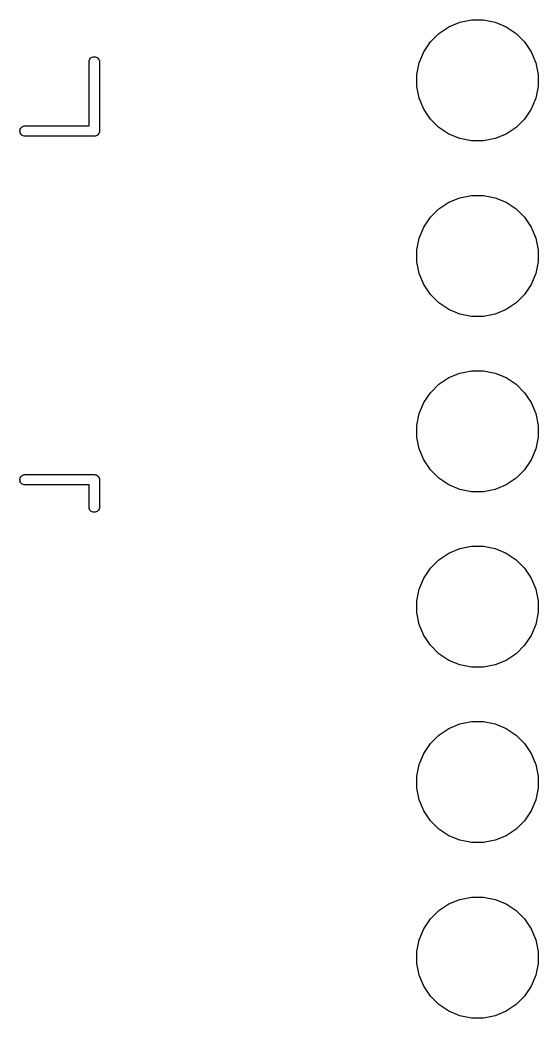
# Model space of a CAD drawing. Extents: x -13 to 127, y -89 to 15.
# Drawn here: x 101.17 to 108.67, y -41.89 to -27.44 of the extents above; entities that cross this region are included whole.
import ezdxf

# ---------------------------------------------------------------- set-up
doc = ezdxf.new("R2010")
doc.units = 0
doc.layers.add('BLACK', color=7, linetype='CONTINUOUS')

msp = doc.modelspace()

# ---------------------------------------------------------------- linework, layer by layer
at = {"layer": 'BLACK', "linetype": 'CONTINUOUS'}
for p, q in [((107.542, -27.4754), (107.712, -27.4417)), ((107.712, -27.4417), (107.884, -27.4417)), ((107.884, -27.4417), (108.054, -27.4754)), ((107.239, -27.6373), (107.383, -27.5414)), ((107.383, -27.5414), (107.542, -27.4754)), ((108.054, -27.4754), (108.213, -27.5414)), ((108.213, -27.5414), (108.357, -27.6373)), ((107.117, -27.7594), (107.239, -27.6373)), ((108.357, -27.6373), (108.479, -27.7594)), ((107.021, -27.9029), (107.117, -27.7594)), ((108.479, -27.7594), (108.575, -27.9029)), ((102.175, -28.0463), (102.176, -28.0353)), ((102.176, -28.0353), (102.18, -28.0212)), ((102.18, -28.0212), (102.187, -28.0081)), ((102.187, -28.0081), (102.197, -27.9967)), ((102.197, -27.9967), (102.208, -27.9873)), ((102.208, -27.9873), (102.221, -27.9804)), ((102.221, -27.9804), (102.235, -27.9761)), ((102.235, -27.9761), (102.25, -27.9746)), ((102.25, -27.9746), (102.265, -27.9761)), ((102.265, -27.9761), (102.279, -27.9804)), ((102.279, -27.9804), (102.292, -27.9873)), ((102.292, -27.9873), (102.303, -27.9967)), ((102.303, -27.9967), (102.313, -28.0081)), ((102.313, -28.0081), (102.32, -28.0212)), ((102.32, -28.0212), (102.324, -28.0353)), ((102.324, -28.0353), (102.325, -28.0463)), ((106.955, -28.0624), (107.021, -27.9029)), ((108.575, -27.9029), (108.641, -28.0624)), ((102.175, -28.975), (102.175, -28.0463)), ((102.325, -28.0463), (102.325, -29.0463)), ((106.922, -28.2317), (106.955, -28.0624)), ((108.641, -28.0624), (108.674, -28.2317)), ((106.922, -28.4043), (106.922, -28.2317)), ((108.674, -28.2317), (108.674, -28.4043)), ((106.955, -28.5736), (106.922, -28.4043)), ((108.674, -28.4043), (108.641, -28.5736)), ((107.021, -28.7331), (106.955, -28.5736)), ((108.641, -28.5736), (108.575, -28.7331)), ((107.117, -28.8766), (107.021, -28.7331)), ((108.575, -28.7331), (108.479, -28.8766)), ((107.239, -28.9987), (107.117, -28.8766)), ((108.479, -28.8766), (108.357, -28.9987)), ((101.175, -29.05), (101.176, -29.0353)), ((101.176, -29.0353), (101.18, -29.0212)), ((101.18, -29.0212), (101.187, -29.0081)), ((101.187, -29.0081), (101.197, -28.9967)), ((101.197, -28.9967), (101.208, -28.9873)), ((101.208, -28.9873), (101.221, -28.9804)), ((101.221, -28.9804), (101.235, -28.9761)), ((101.235, -28.9761), (101.246, -28.975)), ((101.246, -28.975), (102.175, -28.975)), ((102.325, -29.0463), (102.325, -29.05)), ((107.383, -29.0946), (107.239, -28.9987)), ((108.357, -28.9987), (108.213, -29.0946)), ((101.176, -29.0647), (101.175, -29.05)), ((101.18, -29.0788), (101.176, -29.0647)), ((101.187, -29.0919), (101.18, -29.0788)), ((101.197, -29.1033), (101.187, -29.0919)), ((101.208, -29.1127), (101.197, -29.1033)), ((101.221, -29.1196), (101.208, -29.1127)), ((101.235, -29.1239), (101.221, -29.1196)), ((101.246, -29.125), (101.235, -29.1239)), ((102.246, -29.125), (101.246, -29.125)), ((102.25, -29.1254), (102.246, -29.125)), ((102.254, -29.125), (102.25, -29.1254)), ((102.265, -29.1239), (102.254, -29.125)), ((102.279, -29.1196), (102.265, -29.1239)), ((102.292, -29.1127), (102.279, -29.1196)), ((102.303, -29.1033), (102.292, -29.1127)), ((102.313, -29.0919), (102.303, -29.1033)), ((102.32, -29.0788), (102.313, -29.0919)), ((102.324, -29.0647), (102.32, -29.0788)), ((102.325, -29.05), (102.324, -29.0647)), ((107.542, -29.1606), (107.383, -29.0946)), ((107.712, -29.1943), (107.542, -29.1606)), ((108.054, -29.1606), (107.884, -29.1943)), ((108.213, -29.0946), (108.054, -29.1606)), ((107.884, -29.1943), (107.712, -29.1943)), ((107.383, -30.0814), (107.542, -30.0154)), ((107.542, -30.0154), (107.712, -29.9817)), ((107.712, -29.9817), (107.884, -29.9817)), ((107.884, -29.9817), (108.054, -30.0154)), ((108.054, -30.0154), (108.213, -30.0814)), ((107.117, -30.2994), (107.239, -30.1773)), ((107.239, -30.1773), (107.383, -30.0814)), ((108.213, -30.0814), (108.357, -30.1773)), ((108.357, -30.1773), (108.479, -30.2994)), ((107.021, -30.4429), (107.117, -30.2994)), ((108.479, -30.2994), (108.575, -30.4429)), ((106.955, -30.6024), (107.021, -30.4429)), ((108.575, -30.4429), (108.641, -30.6024)), ((106.922, -30.7717), (106.955, -30.6024)), ((108.641, -30.6024), (108.674, -30.7717)), ((106.922, -30.9443), (106.922, -30.7717)), ((108.674, -30.7717), (108.674, -30.9443)), ((106.955, -31.1136), (106.922, -30.9443)), ((108.674, -30.9443), (108.641, -31.1136)), ((107.021, -31.2731), (106.955, -31.1136)), ((108.641, -31.1136), (108.575, -31.2731)), ((107.117, -31.4166), (107.021, -31.2731)), ((108.575, -31.2731), (108.479, -31.4166)), ((107.239, -31.5387), (107.117, -31.4166)), ((108.479, -31.4166), (108.357, -31.5387)), ((107.383, -31.6346), (107.239, -31.5387)), ((107.542, -31.7006), (107.383, -31.6346)), ((108.213, -31.6346), (108.054, -31.7006)), ((108.357, -31.5387), (108.213, -31.6346)), ((107.712, -31.7343), (107.542, -31.7006)), ((107.884, -31.7343), (107.712, -31.7343)), ((108.054, -31.7006), (107.884, -31.7343)), ((107.239, -32.7173), (107.383, -32.6214)), ((107.383, -32.6214), (107.542, -32.5554)), ((107.542, -32.5554), (107.712, -32.5217)), ((107.712, -32.5217), (107.884, -32.5217)), ((107.884, -32.5217), (108.054, -32.5554)), ((108.054, -32.5554), (108.213, -32.6214)), ((108.213, -32.6214), (108.357, -32.7173)), ((107.117, -32.8394), (107.239, -32.7173)), ((108.357, -32.7173), (108.479, -32.8394)), ((107.021, -32.9829), (107.117, -32.8394)), ((108.479, -32.8394), (108.575, -32.9829)), ((106.955, -33.1424), (107.021, -32.9829)), ((108.575, -32.9829), (108.641, -33.1424)), ((106.922, -33.3117), (106.955, -33.1424)), ((108.641, -33.1424), (108.674, -33.3117)), ((106.922, -33.4843), (106.922, -33.3117)), ((108.674, -33.3117), (108.674, -33.4843)), ((106.955, -33.6536), (106.922, -33.4843)), ((108.674, -33.4843), (108.641, -33.6536)), ((107.021, -33.8131), (106.955, -33.6536)), ((108.641, -33.6536), (108.575, -33.8131)), ((107.117, -33.9566), (107.021, -33.8131)), ((108.575, -33.8131), (108.479, -33.9566)), ((107.239, -34.0787), (107.117, -33.9566)), ((108.479, -33.9566), (108.357, -34.0787)), ((101.175, -34.1), (101.176, -34.0853)), ((101.176, -34.1147), (101.175, -34.1)), ((101.176, -34.0853), (101.18, -34.0712)), ((101.18, -34.0712), (101.187, -34.0581)), ((101.187, -34.0581), (101.197, -34.0467)), ((101.197, -34.0467), (101.208, -34.0373)), ((101.208, -34.0373), (101.221, -34.0304)), ((101.221, -34.0304), (101.235, -34.0261)), ((101.235, -34.0261), (101.246, -34.025)), ((101.246, -34.025), (102.246, -34.025)), ((102.246, -34.025), (102.25, -34.0246)), ((102.25, -34.0246), (102.254, -34.025)), ((102.254, -34.025), (102.265, -34.0261)), ((102.265, -34.0261), (102.279, -34.0304)), ((102.279, -34.0304), (102.292, -34.0373)), ((102.292, -34.0373), (102.303, -34.0467)), ((102.303, -34.0467), (102.313, -34.0581)), ((102.313, -34.0581), (102.32, -34.0712)), ((102.32, -34.0712), (102.324, -34.0853)), ((102.324, -34.0853), (102.325, -34.1)), ((102.325, -34.1), (102.325, -34.1037)), ((102.325, -34.1037), (102.325, -34.4997)), ((107.383, -34.1746), (107.239, -34.0787)), ((108.357, -34.0787), (108.213, -34.1746)), ((101.18, -34.1288), (101.176, -34.1147)), ((101.187, -34.1419), (101.18, -34.1288)), ((101.197, -34.1533), (101.187, -34.1419)), ((101.208, -34.1627), (101.197, -34.1533)), ((101.221, -34.1696), (101.208, -34.1627)), ((101.235, -34.1739), (101.221, -34.1696)), ((101.246, -34.175), (101.235, -34.1739)), ((102.175, -34.175), (101.246, -34.175)), ((102.175, -34.4997), (102.175, -34.175)), ((107.542, -34.2406), (107.383, -34.1746)), ((107.712, -34.2743), (107.542, -34.2406)), ((108.054, -34.2406), (107.884, -34.2743)), ((108.213, -34.1746), (108.054, -34.2406)), ((107.884, -34.2743), (107.712, -34.2743)), ((102.176, -34.5107), (102.175, -34.4997)), ((102.18, -34.5248), (102.176, -34.5107)), ((102.187, -34.5379), (102.18, -34.5248)), ((102.197, -34.5493), (102.187, -34.5379)), ((102.313, -34.5379), (102.303, -34.5493)), ((102.32, -34.5248), (102.313, -34.5379)), ((102.324, -34.5107), (102.32, -34.5248)), ((102.325, -34.4997), (102.324, -34.5107)), ((102.208, -34.5587), (102.197, -34.5493)), ((102.221, -34.5656), (102.208, -34.5587)), ((102.235, -34.5699), (102.221, -34.5656)), ((102.25, -34.5714), (102.235, -34.5699)), ((102.265, -34.5699), (102.25, -34.5714)), ((102.279, -34.5656), (102.265, -34.5699)), ((102.292, -34.5587), (102.279, -34.5656)), ((102.303, -34.5493), (102.292, -34.5587)), ((107.383, -35.1614), (107.542, -35.0954)), ((107.542, -35.0954), (107.712, -35.0617)), ((107.712, -35.0617), (107.884, -35.0617)), ((107.884, -35.0617), (108.054, -35.0954)), ((108.054, -35.0954), (108.213, -35.1614)), ((107.117, -35.3794), (107.239, -35.2573)), ((107.239, -35.2573), (107.383, -35.1614)), ((108.213, -35.1614), (108.357, -35.2573)), ((108.357, -35.2573), (108.479, -35.3794)), ((107.021, -35.5229), (107.117, -35.3794)), ((108.479, -35.3794), (108.575, -35.5229)), ((106.955, -35.6824), (107.021, -35.5229)), ((108.575, -35.5229), (108.641, -35.6824)), ((106.922, -35.8517), (106.955, -35.6824)), ((108.641, -35.6824), (108.674, -35.8517)), ((106.922, -36.0243), (106.922, -35.8517)), ((108.674, -35.8517), (108.674, -36.0243)), ((106.955, -36.1936), (106.922, -36.0243)), ((108.674, -36.0243), (108.641, -36.1936)), ((107.021, -36.3531), (106.955, -36.1936)), ((108.641, -36.1936), (108.575, -36.3531)), ((107.117, -36.4966), (107.021, -36.3531)), ((108.575, -36.3531), (108.479, -36.4966)), ((107.239, -36.6187), (107.117, -36.4966)), ((108.479, -36.4966), (108.357, -36.6187)), ((107.383, -36.7146), (107.239, -36.6187)), ((108.357, -36.6187), (108.213, -36.7146)), ((107.542, -36.7806), (107.383, -36.7146)), ((107.712, -36.8143), (107.542, -36.7806)), ((107.884, -36.8143), (107.712, -36.8143)), ((108.054, -36.7806), (107.884, -36.8143)), ((108.213, -36.7146), (108.054, -36.7806)), ((107.239, -37.7973), (107.383, -37.7014)), ((107.383, -37.7014), (107.542, -37.6354)), ((107.542, -37.6354), (107.712, -37.6017)), ((107.712, -37.6017), (107.884, -37.6017)), ((107.884, -37.6017), (108.054, -37.6354)), ((108.054, -37.6354), (108.213, -37.7014)), ((108.213, -37.7014), (108.357, -37.7973)), ((107.117, -37.9194), (107.239, -37.7973)), ((108.357, -37.7973), (108.479, -37.9194)), ((107.021, -38.0629), (107.117, -37.9194)), ((108.479, -37.9194), (108.575, -38.0629)), ((106.955, -38.2224), (107.021, -38.0629)), ((108.575, -38.0629), (108.641, -38.2224)), ((106.922, -38.3917), (106.955, -38.2224)), ((108.641, -38.2224), (108.674, -38.3917)), ((106.922, -38.5643), (106.922, -38.3917)), ((108.674, -38.3917), (108.674, -38.5643)), ((106.955, -38.7336), (106.922, -38.5643)), ((108.674, -38.5643), (108.641, -38.7336)), ((107.021, -38.8931), (106.955, -38.7336)), ((108.641, -38.7336), (108.575, -38.8931)), ((107.117, -39.0366), (107.021, -38.8931)), ((108.575, -38.8931), (108.479, -39.0366)), ((107.239, -39.1587), (107.117, -39.0366)), ((107.383, -39.2546), (107.239, -39.1587)), ((108.357, -39.1587), (108.213, -39.2546)), ((108.479, -39.0366), (108.357, -39.1587)), ((107.542, -39.3206), (107.383, -39.2546)), ((108.213, -39.2546), (108.054, -39.3206)), ((107.712, -39.3543), (107.542, -39.3206)), ((107.884, -39.3543), (107.712, -39.3543)), ((108.054, -39.3206), (107.884, -39.3543)), ((107.383, -40.2414), (107.542, -40.1754)), ((107.542, -40.1754), (107.712, -40.1417)), ((107.712, -40.1417), (107.884, -40.1417)), ((107.884, -40.1417), (108.054, -40.1754)), ((108.054, -40.1754), (108.213, -40.2414)), ((107.239, -40.3373), (107.383, -40.2414)), ((108.213, -40.2414), (108.357, -40.3373)), ((107.021, -40.6029), (107.117, -40.4594)), ((107.117, -40.4594), (107.239, -40.3373)), ((108.357, -40.3373), (108.479, -40.4594)), ((108.479, -40.4594), (108.575, -40.6029)), ((106.955, -40.7624), (107.021, -40.6029)), ((108.575, -40.6029), (108.641, -40.7624)), ((106.922, -40.9317), (106.955, -40.7624)), ((108.641, -40.7624), (108.674, -40.9317)), ((106.922, -41.1043), (106.922, -40.9317)), ((108.674, -40.9317), (108.674, -41.1043)), ((106.955, -41.2736), (106.922, -41.1043)), ((108.674, -41.1043), (108.641, -41.2736)), ((107.021, -41.4331), (106.955, -41.2736)), ((108.641, -41.2736), (108.575, -41.4331)), ((107.117, -41.5766), (107.021, -41.4331)), ((108.575, -41.4331), (108.479, -41.5766)), ((107.239, -41.6987), (107.117, -41.5766)), ((108.479, -41.5766), (108.357, -41.6987)), ((107.383, -41.7946), (107.239, -41.6987)), ((108.357, -41.6987), (108.213, -41.7946)), ((107.542, -41.8606), (107.383, -41.7946)), ((107.712, -41.8943), (107.542, -41.8606)), ((107.884, -41.8943), (107.712, -41.8943)), ((108.054, -41.8606), (107.884, -41.8943)), ((108.213, -41.7946), (108.054, -41.8606))]:
    msp.add_line(p, q, dxfattribs=at)

doc.saveas('drawing.dxf')
